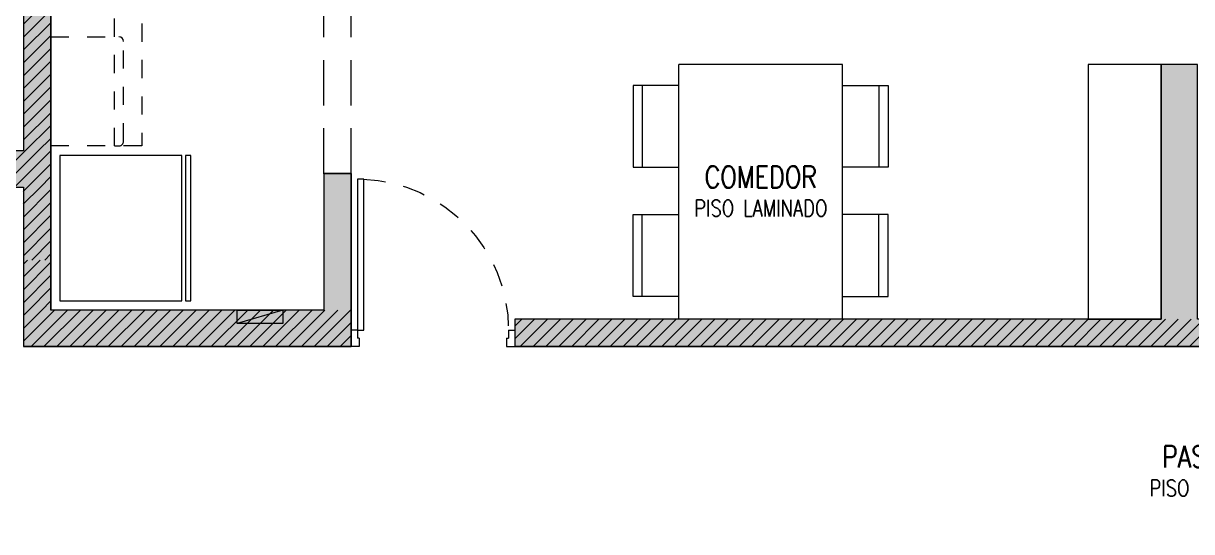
# Model space of a CAD drawing. Header units: millimetres. Extents: x 3765 to 3833, y 1327 to 1657.
# Drawn here: x 3778.82 to 3785.24, y 1488.24 to 1491.04 of the extents above; entities that cross this region are included whole.
import ezdxf
from ezdxf.enums import TextEntityAlignment as Align

# ---------------------------------------------------------------- set-up
doc = ezdxf.new("R2010")
doc.units = ezdxf.units.MM
doc.set_wipeout_variables(frame=1)
doc.linetypes.add('HIDDEN2', pattern=[0.1875, 0.125, -0.0625])
doc.linetypes.add('X-REF_DP_Arquitectura$0$HIDDEN', pattern=[0.375, 0.25, -0.125])
doc.layers.get('0').update_dxf_attribs({"color": 251, "lineweight": 9})
for name, color, linetype, lineweight in [('A-COCINAS-LAV', 251, 'Continuous', 13), ('A-MOBILIARIO', 251, 'Continuous', 13), ('A-MURO BAJO', 251, 'Continuous', 13), ('A-MUROS', 251, 'Continuous', 13), ('A-PROYECCIONES', 251, 'HIDDEN2', 13), ('A-TEXTO-ACABADO PISO', 251, 'Continuous', 13), ('A-TEXTO-AMBIENTE', 251, 'Continuous', 13), ('A_20_Estructuras', 251, 'Continuous', 13), ('A_50_TextoAmbiente', 251, 'Continuous', 13), ('A_50_Vigas', 251, 'X-REF_DP_Arquitectura$0$HIDDEN', 13), ('A_60_HatchEstructuras', 251, 'Continuous', 13), ('MURO CF 120', 251, 'Continuous', 13), ('MURO CF 60', 251, 'Continuous', 13)]:
    doc.layers.add(name, color=color, linetype=linetype, lineweight=lineweight)
doc.styles.add('ROMANS', font='romans.shx', dxfattribs={"width": 0.8})
pattern_1 = [(45, (131.3, -47.8), (-0.035355339, 0.035355339), [])]
pattern_2 = [(45, (-21.67, -43.67528), (-0.03535534, 0.03535534), [])]

# ---------------------------------------------------------------- blocks, each defined once
blk = doc.blocks.new('ESTRUC_P1')
at = {"layer": 'A_60_HatchEstructuras'}
h = blk.add_hatch(color=256, dxfattribs=at)
h.dxf.hatch_style = 1
h.paths.add_polyline_path([(9.15, -0.06), (9, -0.06), (9, -5.25), (7.35, -5.25), (7.35, -5.95), (7.5, -5.95), (7.5, -5.45), (9, -5.45), (9, -6.325), (10.8, -6.325), (10.8, -5.375), (10.65, -5.375), (10.65, -6.125), (9.15, -6.125)])
h.paths.add_polyline_path([(10.8, 0), (10.5, 0), (10.5, -0.15), (10.65, -0.15), (10.65, -3.225), (10.8, -3.225)])
h.paths.add_polyline_path([(7.5, -0.15), (7.65, -0.15), (7.65, 0), (7.35, 0), (7.35, -3.5), (7.5, -3.5)])
h = blk.add_hatch(color=256, dxfattribs=at)
h.dxf.hatch_style = 1
h.paths.add_polyline_path([(21.1, -4.925), (21.525, -4.925), (21.525, -4.775), (19.25, -4.775), (19.25, -4.925), (20.9, -4.925), (20.9, -6.175), (18.5, -6.175), (18.5, -4.775), (18.35, -4.775), (18.35, -6.175), (15.45, -6.175), (15.45, -4.775), (15.25, -4.775), (15.25, -6.175), (11.7, -6.175), (11.7, -6.325), (21.1, -6.325)])
h.paths.add_polyline_path([(21.7, -7.525), (11.7, -7.525), (11.7, -7.675), (15.25, -7.675), (15.25, -9.075), (15.45, -9.075), (15.45, -7.675), (18.8, -7.675), (18.8, -9.075), (18.95, -9.075), (18.95, -7.675), (21.5, -7.675), (21.5, -8.925), (19.7, -8.925), (19.7, -9.075), (21.7, -9.075)])
at = {"layer": 'A_20_Estructuras'}
for points in [[(9.15, -0.06), (9, -0.06), (9, -5.25), (7.35, -5.25), (7.35, -5.95), (7.5, -5.95), (7.5, -5.45), (9, -5.45), (9, -6.325), (10.8, -6.325), (10.8, -5.375), (10.65, -5.375), (10.65, -6.125), (9.15, -6.125)], [(21.1, -4.925), (21.525, -4.925), (21.525, -4.775), (19.25, -4.775), (19.25, -4.925), (20.9, -4.925), (20.9, -6.175), (18.5, -6.175), (18.5, -4.775), (18.35, -4.775), (18.35, -6.175), (15.45, -6.175), (15.45, -4.775), (15.25, -4.775), (15.25, -6.175), (11.7, -6.175), (11.7, -6.325), (21.1, -6.325)]]:
    blk.add_lwpolyline(points, close=True, dxfattribs=at)
at = {"layer": 'A_50_Vigas'}
for points in [[(10.65, -5.375), (10.65, -3.225)], [(10.8, -5.375), (10.8, -3.225)]]:
    blk.add_lwpolyline(points, dxfattribs=at)
blk = doc.blocks.new('A$C72FD42DB')
for p, q in [((0.3255, 1.4, 0), (1.2255, 1.4, 0)), ((0.3255, 0), (0.3255, 1.4, 0)), ((1.2255, 0), (1.2255, 1.4, 0)), ((0.3255, 0), (1.2255, 0))]:
    blk.add_line(p, q)
for points in [[(0.3255, 1.285), (0.0755, 1.285), (0.0755, 0.835), (0.3255, 0.835)], [(0.1255, 1.285), (0.1255, 0.835)], [(1.2255, 1.285), (1.4755, 1.285), (1.4755, 0.835), (1.2255, 0.835)], [(1.4255, 1.285), (1.4255, 0.835)], [(0.3255, 0.125), (0.0755, 0.125), (0.0755, 0.575), (0.3255, 0.575)], [(0.1255, 0.125), (0.1255, 0.575)], [(1.2255, 0.125), (1.4755, 0.125), (1.4755, 0.575), (1.2255, 0.575)], [(1.4255, 0.125), (1.4255, 0.575)]]:
    blk.add_lwpolyline(points)
blk = doc.blocks.new('REFRI')
blk.add_wipeout([(0.4, 0), (-0.4, 0), (-0.4, -0.67), (0.4, -0.67)])
blk.add_wipeout([(-0.4, -0.69), (-0.4, -0.72), (0.4, -0.72), (0.4, -0.69)])
for points in [[(-0.4, 0), (-0.4, -0.67), (0.4, -0.67), (0.4, 0)], [(-0.4, -0.69), (-0.4, -0.72), (0.4, -0.72), (0.4, -0.69)]]:
    blk.add_lwpolyline(points, close=True)
blk = doc.blocks.new('*U86')
for p, q in [((0.01, 0.855), (0.01, 0.9)), ((0.1, 0.865), (0.1, 0.9)), ((0.055, 0.855), (0.01, 0.855)), ((0.1, 0.865), (0.055, 0.865)), ((0.055, 0.855), (0.055, 0.865)), ((0.055, 0.045), (0.01, 0.045)), ((0.01, 0.045), (0.01, 0)), ((0.055, 0.045), (0.055, 0.035)), ((0.1, 0.035), (0.055, 0.035)), ((0.1, 0.035), (0.1, 0))]:
    blk.add_line(p, q)
blk.add_lwpolyline([(0.93, 0.07), (0.93, 0.035), (0.1, 0.035), (0.1, 0.07)], close=True)
at = {"color": 7, "linetype": 'HIDDEN2'}
blk.add_arc((0.0995, 0.0339), 0.8311, 2.23015, 89.96723, dxfattribs=at)
blk = doc.blocks.new('Tab.Electrico')
blk.add_hatch(color=256).paths.add_polyline_path([(0.075, 0), (0.075, 0.25), (0, 0)])
for p, q in [((0.075, 0.25), (0, 0)), ((0.075, 0.25), (0, 0.25)), ((0, 0.25), (0, 0)), ((0.075, 0), (0.075, 0.25)), ((0, 0), (0.075, 0))]:
    blk.add_line(p, q)
blk = doc.blocks.new('DPTO 75.2')
at = {"color": 8}
blk.add_arc((-1.275, 1.6775, 0), 0.025, 0, 90, dxfattribs=at)
at = {"layer": 'A-MURO BAJO', "color": 8, "elevation": 0}
blk.add_lwpolyline([(4.45, 1.55), (4.05, 1.55), (4.05, 0.15), (4.45, 0.15)], close=True, dxfattribs=at)
at = {"layer": 'A-MUROS', "color": 8}
for p, q in [((-1.65, 6.265, 0), (-1.65, 0.2, 0)), ((4.65, 1.55, 0), (4.45, 1.55, 0)), ((4.45, 1.55, 0), (4.45, 0.15, 0)), ((0, 0.95, 0), (-0.15, 0.95, 0)), ((-0.15, 0.95, 0), (-0.15, 0.2, 0)), ((0, 0.95, 0), (0, 0, 0)), ((-0.15, 0.2, 0), (-1.65, 0.2, 0)), ((4.45, 0.15, 0), (0.9, 0.15, 0)), ((0.9, 0.15, 0), (0.9, 0, 0)), ((0, 0, 0), (-1.8, 0, 0)), ((10.3, 0, 0), (0.9, 0, 0))]:
    blk.add_line(p, q, dxfattribs=at)
at = {"layer": 'A-PROYECCIONES', "color": 8, "ltscale": 0.5}
for p, q in [((-1.3, 1.1025, 0), (-1.3, 2.615, 0)), ((-1.65, 1.7025, 0), (-1.275, 1.7025, 0)), ((-1.25, 1.1275, 0), (-1.25, 1.6775, 0)), ((-1.3, 1.1025, 0), (-1.275, 1.1025, 0))]:
    blk.add_line(p, q, dxfattribs=at)
at = {"layer": 'A-PROYECCIONES', "color": 8, "ltscale": 0.5, "elevation": 0}
blk.add_lwpolyline([(-1.65, 2.575), (-1.15, 2.575), (-1.15, 1.1025), (-1.65, 1.1025)], dxfattribs=at)
at = {"layer": 'A-PROYECCIONES', "color": 8, "ltscale": 0.5}
blk.add_arc((-1.275, 1.1275, 0), 0.025, 270, 0, dxfattribs=at)
at = {"color": 8, "xscale": -1, "rotation": 270}
blk.add_blockref('Tab.Electrico', (-0.625, 0.125, 0), dxfattribs=at)
at = {"layer": 'A-COCINAS-LAV', "color": 8, "extrusion": (4.49068e-08, 3.60284e-08, 1), "rotation": 90}
blk.add_blockref('REFRI', (-1.6, 0.65, 0), dxfattribs=at)
at = {"layer": 'A-MOBILIARIO', "color": 8, "xscale": -1}
blk.add_blockref('A$C72FD42DB', (3.0255, 0.15, 0), dxfattribs=at)
at = {"layer": 'A-MOBILIARIO', "color": 8, "xscale": -1, "rotation": 270}
blk.add_blockref('*U86', (0, -0.01, 0), dxfattribs=at)
blk = doc.blocks.new('TF_P1')
at = {"color": 8}
blk.add_blockref('DPTO 75.2', (12.15, 4.725, 0), dxfattribs=at)
blk = doc.blocks.new('TEXTO AMBIENTES P1')
at = {"layer": 'A-TEXTO-ACABADO PISO', "insert": (13.0512, -5.52), "char_height": 0.09, "attachment_point": 2, "style": 'ROMANS'}
blk.add_mtext_dynamic_manual_height_columns('PISO LAMINADO', width=1.20225, gutter_width=12.5, heights=[0], dxfattribs=at)
at = {"layer": 'A-TEXTO-ACABADO PISO', "insert": (15.5586, -7.0597, 0), "char_height": 0.09, "attachment_point": 2, "rotation": 0.00002, "style": 'ROMANS'}
blk.add_mtext_dynamic_manual_height_columns('PISO CERAMICO', width=1.20225, gutter_width=12.5, heights=[0], dxfattribs=at)
at = {"layer": 'A-TEXTO-AMBIENTE', "style": 'ROMANS', "width": 0.8}
for s, p in [('COMEDOR', (13.0512, -5.4534)), ('PASADIZO', (15.5602, -6.9918))]:
    blk.add_text(s, height=0.12, dxfattribs=at).set_placement(p, align=Align.CENTER)
blk = doc.blocks.new('TORRE F HATCH CORTAFUEGO')
at = {"layer": 'MURO CF 120'}
h = blk.add_hatch(dxfattribs=at)
h.set_pattern_fill('_USER', color=8, scale=0.05, angle=45, style=0, pattern_type=0)
h.set_pattern_definition(pattern_1)
h.paths.add_polyline_path([(-38.2001, 8), (-38.3501, 8), (-38.3501, 7.725), (-38.2001, 7.725)])
h = blk.add_hatch(dxfattribs=at)
h.set_pattern_fill('_USER', color=8, scale=0.05, angle=45, style=0, pattern_type=0)
h.set_pattern_definition(pattern_1)
h.paths.add_polyline_path([(-36.5501, 7.725), (-38.3501, 7.725), (-38.3501, 7.525), (-36.5501, 7.525)])
h = blk.add_hatch(dxfattribs=at)
h.set_pattern_fill('_USER', color=8, scale=0.05, angle=45, style=0, pattern_type=0)
h.set_pattern_definition(pattern_1)
h.paths.add_polyline_path([(-35.65, 7.675), (-35.65, 7.525), (-29.35, 7.525), (-29.35, 7.675)])
at = {"layer": 'MURO CF 60'}
h = blk.add_hatch(dxfattribs=at)
h.set_pattern_fill('_USER', color=8, scale=0.05, angle=45, pattern_type=0)
h.set_pattern_definition(pattern_2)
edge = h.paths.add_edge_path()
edge.add_line((-9, 8.6), (-9.15, 8.6))
edge.add_line((-9.15, 8.6), (-9.15, 13.7899))
edge.add_line((-9.15, 13.7899), (-9, 13.7899))
edge.add_line((-9, 13.7899), (-9, 8.6))
edge = h.paths.add_edge_path()
edge.add_line((-9, 5.2499), (-9.15, 5.2499))
edge.add_line((-9.15, 5.2499), (-9.15, 0.06))
edge.add_line((-9.15, 0.06), (-9, 0.06))
edge.add_line((-9, 0.06), (-9, 5.2499))
edge = h.paths.add_edge_path()
edge.add_line((-38.35, 8.6), (-38.35, 13.7899))
edge.add_line((-38.35, 13.7899), (-38.2, 13.7899))
edge.add_line((-38.2, 13.7899), (-38.2, 8.6))
edge.add_line((-38.2, 8.6), (-38.35, 8.6))
edge = h.paths.add_edge_path()
edge.add_line((-38.35, 5.2499), (-38.2, 5.2499))
edge.add_line((-38.2, 5.2499), (-38.2, 0.06))
edge.add_line((-38.2, 0.06), (-38.35, 0.06))
edge.add_line((-38.35, 0.06), (-38.35, 5.2499))
h = blk.add_hatch(dxfattribs=at)
h.set_pattern_fill('_USER', color=8, scale=0.05, angle=45, pattern_type=0)
h.set_pattern_definition(pattern_2)
h.paths.add_polyline_path([(-38.2001, 8.6), (-40.0001, 8.6), (-40.0001, 8.4), (-38.2001, 8.4)])
h = blk.add_hatch(dxfattribs=at)
h.set_pattern_fill('_USER', color=8, scale=0.05, angle=45, pattern_type=0)
h.set_pattern_definition(pattern_2)
h.paths.add_polyline_path([(-38.2001, 8.3999), (-38.3502, 8.3999), (-38.3501, 8), (-38.2, 8)])

msp = doc.modelspace()

# ---------------------------------------------------------------- block references
at = {"color": 251}
msp.add_blockref('ESTRUC_P1', (3769.8221, 1495.5876), dxfattribs=at)

# ---------------------------------------------------------------- next in the draw order: block references
msp.add_blockref('TF_P1', (3768.4721, 1484.5379), dxfattribs=at)

# ---------------------------------------------------------------- next in the draw order: block references
at = {"layer": 'A_50_TextoAmbiente'}
msp.add_blockref('TEXTO AMBIENTES P1', (3769.8221, 1495.5879), dxfattribs=at)
at = {"layer": 'MURO CF 120', "color": 251}
msp.add_blockref('TORRE F HATCH CORTAFUEGO', (3817.1721, 1481.7379), dxfattribs=at)

doc.saveas('drawing.dxf')
